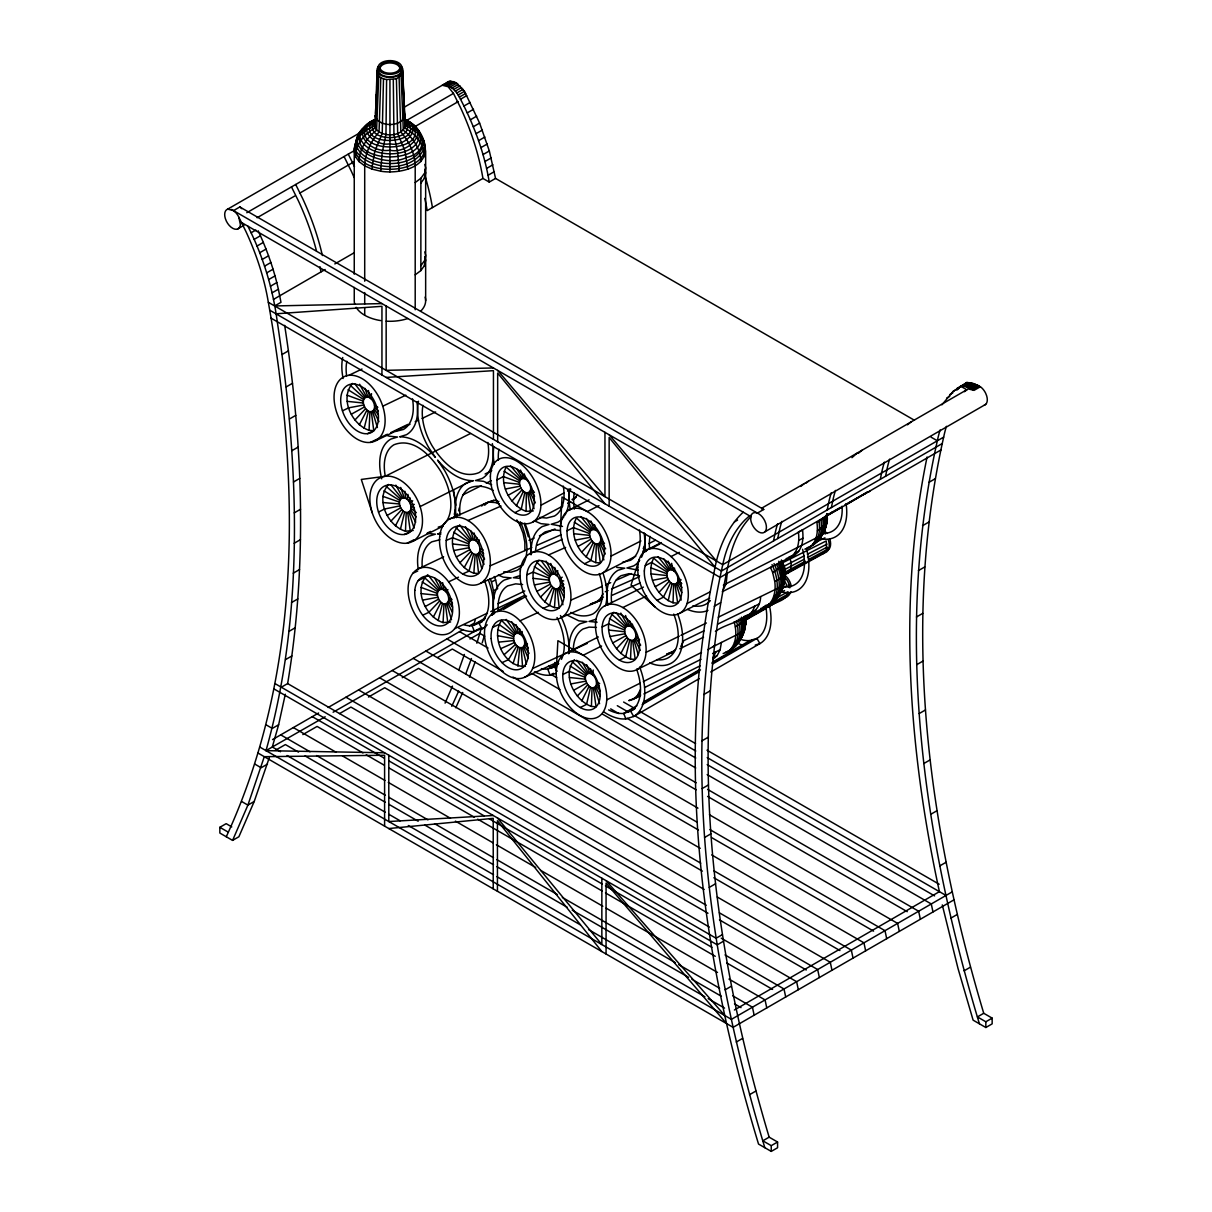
<?xml version="1.0" encoding="UTF-8"?>
<svg xmlns="http://www.w3.org/2000/svg" width="1212" height="1212" viewBox="0 0 1212 1212"><rect width="100%" height="100%" fill="white"/><g stroke="black" fill="none" stroke-linecap="round" stroke-linejoin="round"><path stroke-width="1.5" d="M384.598 752.788L266.004 750.652C305.136 611.348 298.849 463.454 277.26 321.725C272.912 288.517 263.049 256.08 247.884 226.205M281.32 687.234L287.638 683.583C307.378 565.125 303.061 443.698 284.653 325.361M376.69 87.219L377.462 70.402C375.538 75.811 382.219 78.992 386.598 79.537L385.961 134.38L382.144 152.909L380.704 171.195C397.415 174.149 428.654 168.498 425.033 145.955C423.336 133.941 414.837 123.2 403.46 118.912M533.325 510.919L526.084 511.358L526.341 492.86C520.539 491.724 515.691 478.649 523.857 478.482C529.674 479.619 534.522 492.693 526.341 492.86M383.492 78.795L382.234 133.487L374.856 151.182L372.175 166.377L372.099 169.135L380.704 171.195M525.447 666.312C504.51 667.979 490.239 637.012 501.586 620.423L514.842 634.043C510.919 639.118 517.009 650.753 523.478 646.95C527.402 641.86 521.312 630.24 514.842 634.043M597.683 544.158L600.379 562.974L595.759 562.595L596.304 544.037C590.38 542.855 585.85 529.659 594.062 529.523C599.985 530.704 604.515 543.9 596.304 544.037M674.978 584.335L677.675 603.152L673.054 602.758L673.599 584.214C667.66 583.033 663.146 569.837 671.357 569.701C677.281 570.867 681.811 584.078 673.599 584.214M380.81 77.613L379.038 132.078C370.781 141.334 364.979 153.318 364.706 165.862L364.706 281.214M593.41 687.962L596.062 706.793L591.426 706.414L592.032 687.855C586.078 686.659 581.624 673.433 589.85 673.311C595.804 674.493 600.258 687.719 592.032 687.855M413.201 530.477L405.475 531.204L406.217 512.54C399.824 511.509 395.779 497.935 404.247 497.859C410.641 498.874 414.701 512.464 406.217 512.54M378.75 76.068L376.584 130.229C366.872 137.683 359.282 149.061 359.025 161.59L364.706 165.862L372.099 169.135M632.679 640.572L635.194 659.434L630.543 659.055L631.285 640.466C625.271 639.254 620.998 625.968 629.24 625.862C635.27 627.058 639.527 640.36 631.285 640.466M764.833 1147.688C708.217 960.207 679.356 758.03 722.761 564.671A185.209 106.929 60 0 1 745.274 519.645L749.531 515.812M743.214 512.176C726.139 528.174 717.474 551.096 713.838 573.791C673.842 763.378 702.687 960.722 758.53 1144.052L771.256 1151.4L777.574 1147.749L777.574 1142.022L769.15 1137.159C713.777 951.738 686.219 751.985 729.079 561.02A185.209 106.929 60 0 1 750.501 517.115M979.417 1023.807C922.802 836.31 893.941 634.134 937.346 440.774A185.209 106.929 60 0 1 940.118 429.972M942.285 904.909L958.025 968.509L973.115 1020.156L985.841 1027.503L992.158 1023.867L992.158 1018.125L983.735 1013.277C928.362 827.857 900.804 628.104 943.663 437.138A185.209 106.929 60 0 1 946.421 426.321M375.493 113.398L376.356 94.703M377.462 74.265L375.038 128.078C381.568 137.441 401.657 137.547 405.384 125.775L402.445 70.402L402.702 76.008M371.326 411.822L373.766 430.684L369.069 430.336L369.918 411.716C363.782 410.535 359.676 397.142 367.978 397.051C374.099 398.233 378.22 411.625 369.918 411.716M377.023 72.326L375.038 128.078C364.509 133.653 355.616 144.258 355.464 156.621L359.025 161.59M450.622 621.998L443.077 622.604L443.986 603.955C437.79 602.788 433.775 589.335 442.107 589.259C448.304 590.426 452.318 603.879 443.986 603.955M560.489 526.993A35.709 21.831 63.1 0 1 599.698 522.887A35.709 21.831 63.1 0 1 597.016 574.821A35.709 21.831 63.1 0 1 560.489 526.993L562.035 497.011L587.275 511.585L599.016 505.631M556.247 670.736A35.709 21.937 63.4 0 1 595.562 666.57A35.709 21.937 63.4 0 1 592.668 718.625A35.709 21.937 63.4 0 1 556.247 670.736L557.914 640.678L583.169 655.253L601.606 646.026M476.543 554.626L478.588 573.534L473.862 573.2L475.119 554.52C468.892 553.248 465.226 539.734 473.528 539.704C479.755 540.991 483.421 554.49 475.119 554.52M557.141 589.002L559.202 607.909L554.475 607.576L555.717 588.911C549.506 587.638 545.809 574.124 554.111 574.094C560.338 575.367 564.019 588.88 555.717 588.911M674.251 571.367L674.539 568.095M592.744 674.978L593.213 670.039M781.528 560.171L783.331 564.444C787.997 572.125 781.392 578.609 774.71 581.26C776.422 591.865 773.18 606.591 760.727 608.454M517.872 666.115L519.721 647.738M632.134 627.528L632.497 624.21M370.887 398.718L371.508 393.673M713.11 646.617L735.835 635.255C743.501 632.149 747.986 623.832 745.425 615.681M804.829 549.127C819.297 544.642 828.523 528.75 827.145 513.949M445.031 590.911L445.471 587.532M723.14 653.541C737.229 649.208 746.88 633.921 745.304 619.408L744.789 622.286M783.694 578.366C785.452 590.35 775.786 600.849 766.257 606.667M407.262 499.465L408.005 494.375M557.005 575.776L557.747 570.625M476.422 541.385L476.922 537.946M520.357 479.588L506.131 467.029C498.026 483.391 509.752 505.222 526.084 511.358M226.265 836.75C303.167 670.387 299.985 479.285 268.337 302.318A185.209 106.929 60 0 0 245.824 231.295L238.885 217.296M590.502 530.659L576.427 517.948C567.943 534.189 579.245 556.49 595.759 562.595M673.054 602.758C656.54 596.668 645.238 574.352 653.722 558.126L667.797 570.837M722.246 591.744L794.511 555.126C802.692 549.687 803.723 538.87 802.526 529.932L798.329 532.053C799.935 541.915 797.754 556.141 786.209 558.565M824.705 530.144L825.827 523.66L825.417 516.297L816.949 522.63C818.145 531.568 817.115 542.385 808.934 547.809M827.402 518.478C826.736 530.871 818.873 543.627 807.086 547.809M574.382 659.782C561.52 674.63 574.503 700.445 591.426 706.414M712.853 659.449L717.201 655.54L720.125 649.738L721.428 642.466M727.261 652.223C736.911 645.557 737.093 632.013 734.139 621.756M734.548 642.527L741.911 636.482L743.107 629.71L741.532 617.15M768.999 606.879C774.544 601.561 787.391 601.243 787.952 591.789L773.241 599.804M613.863 612.242C600.819 626.998 613.484 653.101 630.543 659.055M715.413 631.407C730.033 620.62 759.969 619.832 760.651 596.592M782.24 589.123C784.831 579.806 782.891 569.837 778.755 561.262M784.634 574.867L823.933 553.308L826.614 549.778L826.251 540.946L781.725 563.216M745.501 616.893L742.714 622.014L735.411 626.968M927.074 457.015C897.516 600.41 908.576 749.44 939.406 891.653L734.396 1010.005M369.069 430.336C351.783 424.533 339.269 398.081 352.601 383.416M521.448 635.164L522.175 631.497M443.077 622.604C425.291 616.847 412.519 588.608 427.866 574.624M405.475 531.204C387.749 525.978 374.826 499.071 388.643 484.436M454.318 514.373L455.227 509.919M458.636 510.873L459.257 507.904M773.529 540.961L774.832 534.613A185.209 106.929 60 0 1 777.589 523.796M777.74 538.522L779.043 532.174A185.209 106.929 60 0 1 781.801 521.372M827.175 509.979L828.478 503.631A185.209 106.929 60 0 1 831.235 492.829M831.387 507.555L832.689 501.207A185.209 106.929 60 0 1 835.447 490.405M880.306 479.316L881.594 472.968A185.209 106.929 60 0 1 884.366 462.166M885.563 476.271L886.851 469.938A185.209 106.929 60 0 1 889.623 459.121M524.887 492.254L521.236 509.313L514.933 512.676M266.004 750.652L272.306 747.001L278.624 724.776L285.305 694.234M539.007 560.217C525.357 574.655 537.007 601.652 554.475 607.576M458.424 525.811C444.759 540.234 456.363 567.277 473.862 573.2M404.232 109.656L404.869 123.472L412.868 126.502L419.11 131.563C423.033 160.014 364.736 160.817 359.752 136.077L366.221 130.048L374.508 125.775L375.038 123.472L367.024 126.502L360.782 131.563C359.585 138.41 353.51 143.789 354.252 151.273L354.252 274.2M424.442 156.621C424.276 144.258 415.383 133.653 404.869 128.078L402.884 72.326M425.033 145.955C416.534 172.695 370.902 172.452 356.07 151.197C352.571 138.153 363.282 124.503 375.008 119.776C348.98 129.336 368.569 153.53 389.946 150.227C408.505 154.636 432.654 128.73 405.853 121.685C417.625 142.91 362.282 142.91 374.053 121.685L371.645 122.306C356.025 149.788 431.654 143.667 404.899 119.776C424.745 127.563 404.308 147.637 389.946 143.758C376.887 146.819 355.889 130.26 373.175 120.367M420.867 183.118L424.442 178.149L425.654 167.953L424.836 164.408M424.442 178.149L425.654 172.816L424.836 169.256M415.201 274.836L420.867 270.564L424.442 265.595L425.654 255.399L424.836 251.838M424.442 265.595L425.654 260.262L424.836 256.702M594.834 543.43L590.895 560.55L584.593 563.747M668.191 600.728L672.13 583.608M590.562 687.234L586.547 704.384L580.26 707.535M629.831 639.86L625.65 657.025L619.362 660.085M400.399 529.296L404.687 511.964M364.145 428.336L368.433 411.11M438.123 620.605L442.501 603.364M473.65 553.914L468.953 571.185L462.681 573.927M554.248 588.305L549.566 605.561L543.309 608.318M231.765 826.902L226.159 823.66L219.842 827.311L219.842 833.038L232.583 840.401L238.885 836.75L254.217 801.465L269.261 757.788M475.255 619.696L474.286 623.12L469.377 625.953M476.877 643.208L481.149 628.831M483.618 620.483L484.633 617.059M482.209 642.86L484.164 636.27M718.277 617.211L775.059 589.577C785.709 585.866 787.33 573.215 783.088 563.928L783.255 566.519M816.797 541.037C822.054 535.295 827.826 527.659 826.129 519.221M513.024 663.661L518.266 646.996M762.984 607.182C780.71 601.97 790.057 578.806 781.482 562.353M639.042 559.899L631.013 585.093L654.995 606.939M458.697 670.463L464.378 654.45M465.726 673.963L471.453 658.51M469.498 677.175L475.225 661.737M360.252 133.456L362.373 129.199L364.903 127.29M232.583 840.401L247.899 805.116L264.292 756.682L384.598 755.258L384.598 826.129M445.062 703.157L452.47 686.113M740.487 639.754L741.517 637.482M451.773 706.308L458.712 691.037M455.788 707.763L462.711 692.476M516.418 505.768L523.448 491.193M573.049 500.177L577.579 494.451M586.093 557.005L593.41 542.37M670.69 582.548L663.388 597.183L657.086 600.379M643.208 548.597L644.663 545.703M723.261 589.532L726.155 583.745L727.23 573.185M817.494 541.097L820.327 535.431L821.569 528.296L821.115 520.175M581.76 700.839L589.138 686.174M628.967 700.688L633.088 699.369L637.451 695.461L640.375 689.673M715.928 651.844L713.004 657.646L717.201 655.54M751.425 614.408L748.38 618.484L746.077 619.211L781.255 599.485M735.851 645.526C740.85 637.83 740.805 627.998 738.32 619.423M743.441 631.104L744.865 628.27M742.259 635.058L744.577 630.467M620.877 653.48L628.392 638.785M680.796 646.466L683.795 640.633L704.157 630.725M743.517 617.044L747.668 615.711L752.091 611.772L755.091 605.939M774.922 600.001C781.998 589.017 779.331 574.761 774.029 563.595M782.558 585.714L784.012 582.881M359.328 424.806L366.994 410.05M395.445 525.841L403.202 510.934M433.305 617.09L441.047 602.303M455.924 516.827L457.53 513.858M544.809 602L552.823 587.229M446.349 592.35L447.879 589.532M464.196 567.625L472.225 552.854M593.092 602.985L590.305 604.197L596.016 602.349L600.637 598.319L603.076 593.85M477.71 542.84L479.285 539.961M408.611 500.889L410.232 498.041M516.873 645.829L508.373 659.737L502.026 662.646M741.911 636.482L744.244 628.104L743.107 617.605M941.936 404.808L953.071 391.461L966.797 382.477L973.403 383.568L980.372 386.734A11.15 6.439 60 0 1 985.629 393.188L986.674 395.839A11.15 6.439 60 0 1 984.296 405.202M774.15 600.076L775.619 597.834M367.433 125.397L371.478 121.23L375.538 119.427M359.388 134.653L356.828 138.229L354.404 148.606C360.615 182.588 446.622 172.68 419.655 133.456M386.598 79.537L396.415 78.795L402.445 74.265M367.327 124.351C349.101 154.469 430.79 154.469 412.565 124.351M415.201 182.542L420.867 178.27L424.442 173.301M420.867 265.701L424.442 260.731M360.782 131.563C346.617 165.347 433.29 165.347 419.11 131.563M511.994 500.98L522.114 489.754M581.715 552.187L592.092 540.916M658.995 592.365L669.372 581.093M577.382 696.006L587.82 684.735M616.514 648.647L627.089 637.345M354.964 419.973L365.691 408.611M390.961 521.084L401.854 509.51M439.744 600.864L428.927 612.272L422.715 615.211M459.909 562.762L470.938 551.399M540.537 597.137L551.551 585.775M725.397 652.253C737.76 647.935 745.713 633.997 745.713 621.18M957.132 389.946L959.374 387.81L953.071 391.461M851.991 457.682L854.005 455.818M858.202 453.394L862.141 450.197M569.898 501.45L567.792 503.374L570.594 501.874M504.237 654.601L515.645 644.284M642.724 552.278L645.966 549.354L643.163 550.763M829.993 513.903L831.811 512.267M845.855 504.874L868.05 491.724L844.991 504.798M820.706 535.189L823.145 533.007M813.237 544.93L819.282 539.355L823.524 532.038L824.69 525.281L824.266 517.6M640.557 694.34L637.285 697.279L628.998 700.43M731.563 649.374C742.032 642.875 743.426 629.119 740.062 618.271M637.285 669.418L672.175 652.435L675.493 649.48M787.482 573.306C792.693 569.473 791.557 561.762 789.163 556.596M778.104 594.289L780.589 592.062M776.922 596.668C782.937 591.759 784.543 583.123 784.922 575.776M481.649 506.04L483.967 504.01L493.86 500.329L497.056 500.556M484.664 505.222L488.148 502.192L493.86 500.329M561.247 617.635L600.182 600.516L602.5 598.486M800.723 486.451L804.283 483.588M806.116 483.073L808.495 481.164M854.369 455.485L857.929 452.621M907.485 424.806L911.045 421.958M964.434 391.673L968.236 388.9L974.054 390.37L980.372 386.734M960.586 386.87L966.797 382.477M559.338 578.972L562.232 577.17M409.732 502.601L412.716 500.783M972.888 389.719L979.084 386.007L976.327 385.068M761.787 508.131L966.797 389.764L960.495 386.128L963.722 386.416L970.024 382.75M963.722 386.416L971.145 382.962M964.828 386.643L972.266 383.234M965.964 386.916L967.085 387.234L973.403 383.568M967.085 387.234L969.388 388.067L975.705 384.401M969.388 388.067L970.554 388.567L976.857 384.901M813.252 543.915L815.479 542.628L818.358 536.871L819.615 529.644L819.161 521.418M961.555 386.158L967.858 382.507M962.631 386.264L968.933 382.598M978.19 385.537L971.872 389.188L970.554 388.567M971.721 389.113L978.023 385.461M227.704 209.131L233.522 210.615A11.15 6.439 60 0 1 238.779 217.069L240.415 224.72A11.15 6.439 60 0 1 234.704 229.113A11.15 6.439 60 0 1 226.371 221.16L225.326 218.508A11.15 6.439 60 0 1 227.704 209.131L362.024 131.578M404.611 106.989L448.607 81.598L453.212 81.643L456.636 83.189L464.499 91.339L479.619 123.094L489.33 150.955L495.557 178.422L914.439 420.261M453.455 93.385L448.107 86.719L442.289 85.249L450.031 81.31M444.062 85.052L450.379 81.416L454.424 83.083M443.713 84.946L451.576 81.325M445.274 84.961L446.91 85.294L453.212 81.643M446.91 85.294L448.607 85.916L454.909 82.28M239.84 206.964L233.522 210.615L757.409 513.1L763.727 509.464L239.84 206.964A11.15 6.439 60 0 1 241.824 208.706M448.607 85.916L450.319 86.84L456.636 83.189M450.319 86.84L452.046 88.022L458.348 84.385M452.046 88.022L453.712 89.461L460.03 85.825M453.712 89.461L455.318 91.127L461.636 87.476M246.793 212.721L355.055 150.197M405.899 120.852L453.47 93.4L460.408 107.398A185.209 106.929 60 0 1 482.921 178.422L489.239 182.073L495.557 178.422M455.318 91.127L456.818 92.976L463.135 89.324M456.818 92.976L458.181 94.975L464.499 91.339M489.239 182.073C484.376 152.257 473.422 123.745 459.393 97.096L465.696 93.46M460.408 99.293L466.726 95.642M237.446 229.083L243.991 225.311M257.08 217.751L294.713 196.026M299.622 193.193L353.631 162.014M415.807 126.124L458.348 101.55A11.15 6.439 60 0 1 456.576 101.747M463.908 106.065L470.226 102.414M251.096 232.78L255.823 230.038M467.241 112.898L473.544 109.262M254.126 239.4L260.444 235.749L258.171 230.78M470.377 119.791L476.68 116.155M257.005 246.051L263.322 242.415L260.444 235.749M473.316 126.73L479.619 123.094M259.701 252.747L266.019 249.096L263.322 242.415M476.043 133.684L482.361 130.048M262.231 259.444L268.534 255.793L266.019 249.096M478.588 140.668L484.891 137.017M264.564 266.155L270.882 262.504L268.534 255.793M480.906 147.637L487.224 144.001M266.731 272.851L273.048 269.215L270.882 262.504M483.012 154.606L489.33 150.955M268.7 279.548L275.018 275.897L273.048 269.215M484.906 161.544L491.224 157.893M270.488 286.214L276.79 282.563L275.018 275.897M486.573 168.438L492.89 164.802M272.064 292.849L278.381 289.198L276.79 282.563M488.027 175.285L494.329 171.634M273.457 299.425L325.149 269.519M334.815 263.928L354.177 252.763M482.921 178.422L427.185 210.615A185.209 106.929 60 0 0 424.806 198.374M282.154 354.465L288.456 350.829M286.229 386.901L292.531 383.25M289.471 418.988L295.789 415.352M291.895 450.697L298.197 447.061M293.471 482.012L299.788 478.361M294.228 512.888L300.546 509.237M294.152 543.279L300.47 539.643M293.243 573.185L299.561 569.549M291.516 602.561L297.819 598.925M288.941 631.391L295.258 627.74M285.547 659.616L291.85 655.965M278.624 724.776L272.306 728.427L266.004 724.776M272.548 739.578L318.604 713.004M328.149 707.49L462.832 629.725M485.224 618.075L472.119 625.65A47.177 27.24 60 0 1 464.075 624.847M491.784 614.287L495.057 612.393M498.344 610.5L518.009 599.152M474.862 624.801L484.694 619.12M491.254 615.332L494.541 613.439M497.814 611.545L520.766 598.304M482.3 621.62L472.119 625.65L474.362 631.467L485.497 627.149M503.616 609.318L526.569 596.062M477.649 629.573L474.362 631.467A53.555 30.921 60 0 1 458.727 628.119M267.473 764.105L261.156 767.757L254.853 764.105M956.662 388.613L962.979 384.977M949.693 394.642L952.859 392.824M946.572 398.172L949.723 396.354M734.427 521.902L737.578 520.084M254.217 801.465L247.899 805.116L241.597 801.465M764.833 531.871L985.735 404.338M943.663 437.138L722.761 564.671L268.337 302.318M557.55 663.358L547.718 669.039A46.798 27.028 60 0 1 541.385 668.63M550.172 668.282L558.368 663.54M942.36 443.486L721.458 571.019L269.64 310.151M553.384 673.296L550.112 675.19A53.555 30.921 60 0 1 534.462 671.857M941.057 449.894L720.155 577.427L270.943 318.074M714.262 606.288L720.579 602.637M928.846 482.391L935.164 478.755M707.929 649.617L714.247 645.966M922.514 525.72L928.831 522.084M731.624 648.329L733.836 647.041C738.896 639.239 738.85 629.27 736.351 620.589M636.83 705.854L623.71 713.429A47.541 27.452 60 0 1 608.651 709.884M643.39 702.081L699.127 669.903M712.232 662.328L749.94 640.557L756.909 638.406A47.541 27.452 60 0 0 765.605 605.939M626.755 712.489L634.952 707.763M643.148 703.036L700.521 669.903M712.005 663.282L752.985 639.618M633.952 709.384L623.71 713.429L625.846 718.913L633.679 716.489L699.263 678.629M642.148 704.657L699.521 671.539M712.641 663.964L756.909 638.406L759.909 643.617L710.732 672.009M703.793 694.521L710.111 690.885M918.378 570.64L924.695 566.989M701.854 740.896L708.156 737.26M916.439 616.999L922.741 613.363M702.112 788.588L708.429 784.952M916.696 664.706L923.014 661.055M704.581 837.477L710.899 833.826M919.166 713.58L925.483 709.944M709.247 887.411L715.55 883.76M923.832 763.515L930.149 759.879M722.397 934.603L716.095 938.239L275.003 683.583M930.68 814.358L936.997 810.707M723.549 941.194L717.246 944.83L273.851 688.855M725.109 989.84L731.412 986.189M939.694 865.944L945.996 862.308M952.299 891.82L731.412 1019.353L259.701 747.001M954.011 899.819L733.108 1027.352L257.989 753.031M736.26 1042.047L742.562 1038.396M950.844 918.151L957.147 914.515M749.516 1094.709L755.818 1091.073M964.101 970.827L970.403 967.176M769.15 1137.159L762.848 1140.81L771.256 1145.658L777.574 1142.022M983.735 1013.277L977.433 1016.913L985.841 1021.777L992.158 1018.125M325.164 716.777L272.306 747.001L280.502 751.728M333.118 712.232L480.103 628.18M275.533 750.213L285.396 744.577L298.516 752.137M302.833 734.593L317.105 726.427L362.979 752.925M339.527 713.595L350.904 707.081L707.99 913.242M368.463 697.036L384.719 687.734L702.384 871.14M402.278 677.69L418.534 668.388L698.445 829.993M437.714 657.419L452.349 649.041L696.158 789.815M469.953 638.966L479.816 633.331L484.724 636.164M827.16 515.524L841.098 507.586M508.237 495.253L520.993 488.042M827.705 514.63L840.507 507.373M744.107 620.877L765.817 608.651M817.418 530.886L825.827 523.66L826.266 514.994M770.68 602.728L772.908 601.485C780.073 590.35 777.377 575.897 772.014 564.58M387.234 515.358L400.748 507.783M578.018 546.43L590.986 539.188M655.313 586.608L668.282 579.366M744.547 620.014L786.437 596.531M573.715 690.249L586.714 683.007M612.878 642.86L625.998 635.603M773.68 596.895L781.043 590.986C783.558 581.851 782.043 572.019 778.089 563.519M744.395 618.317L766.181 606.242M769.453 604.424L787.482 594.425M351.328 414.201L364.6 406.868M425.306 606.485L438.653 599.122M785.103 573.973L825.539 551.884M456.394 556.914L469.892 549.642M537.022 591.304L550.49 584.032M783.558 573.003L805.329 561.262M808.601 559.49L826.614 549.778M496.965 479.937A26.406 15.817 61.9 0 1 525.599 477.089A26.406 15.817 61.9 0 1 524.357 515.115A26.406 15.817 61.9 0 1 496.965 479.937L503.283 476.574L519.509 482.437M540.885 505.283L564.201 492.86M567.534 491.087L570.867 489.315M572.003 499.541L576.2 497.299M532.81 522.008L562.792 506.04M784.149 569.852L804.238 559.232M807.51 557.505L827.114 547.127M777.983 594.001L784.528 590.532M783.997 566.277L804.101 555.914M807.374 554.232L826.993 544.112M783.755 587.335L787.042 585.654L783.906 579.73M568.973 510.055L589.093 499.859M567.064 530.78A26.406 16.15 63.1 0 1 596.062 527.75A26.406 16.15 63.1 0 1 594.077 566.171A26.406 16.15 63.1 0 1 567.064 530.78L573.367 527.599L589.593 533.553M610.984 556.141L640.921 540.961M648.859 543.582L655.495 540.204M646.269 550.233L661.358 542.582M602.5 573.079L635.77 556.217M643.299 552.399L646.617 550.718M651.601 548.203L659.889 543.991M645.284 565.595L651.586 562.398L667.161 572.109M671.054 556.55L679.371 552.339M798.799 540.31L802.995 538.189M687.007 603.576L710.308 591.774M723.352 585.169L818.358 536.871L822.054 533.81L823.266 526.841L822.827 518.903M794.648 553.354L798.844 551.233M679.78 613.257L709.732 598.077M774.71 581.26L772.665 572.518L782.922 565.746L781.301 560.338M470.423 433.548L385.204 476.301L361.297 479.437L372.266 512.873M378.492 512.055L384.522 509.025L399.93 505.889M420.094 506.601L471.816 480.649M485.103 473.983L491.754 470.65M462.939 494.89L481.27 485.679M486.27 483.179L491.284 480.664M404.308 534.477A26.406 17.286 63.4 0 0 407.444 495.36A26.406 17.286 63.4 0 0 376.811 499.374A26.406 17.286 63.4 0 0 404.308 534.477L410.338 531.447L407.671 512.615M407.156 543.173A35.709 23.361 63.4 0 0 411.413 490.299A35.709 23.361 63.4 0 0 369.978 495.738A35.709 23.361 63.4 0 0 407.156 543.173L413.853 539.825M427.23 533.113L430.578 531.432M412.974 541.219L443.092 526.114M564.822 653.753L598.364 636.967M562.822 674.523A26.406 16.226 63.4 0 1 591.895 671.448A26.406 16.226 63.4 0 1 589.759 709.944A26.406 16.226 63.4 0 1 562.822 674.523L569.125 671.372L585.335 677.341M606.742 699.885L639.997 683.235M643.33 681.568L701.49 652.45M644.572 687.568L700.99 659.328M712.611 653.51L720.125 649.738M637.451 695.461L640.254 694.067M633.088 699.369L640.603 695.612M643.92 693.946L700.354 665.706M604.379 606.091L643.42 587.093M622.817 607.545L646.572 595.986M602.152 626.968A26.406 16.392 64.1 0 1 631.437 623.786A26.406 16.392 64.1 0 1 628.892 662.494A26.406 16.392 64.1 0 1 602.152 626.968L608.454 623.907L624.665 629.922M646.072 652.329L679.311 636.164M680.977 635.346L706.399 622.983M717.746 624.119L759.288 603.909M752.091 611.772L756.288 609.727M669.433 652.859L666.63 654.222L672.175 652.435M679.765 648.753L703.536 637.179M813.403 543.43L824.948 537.84M348.844 375.341L362.024 369.024M342.451 410.838L348.692 407.838L363.812 404.975M382.75 406.217L405.823 395.157M367.524 433.669A26.406 16.68 64.4 0 0 370.448 394.779A26.406 16.68 64.4 0 0 340.769 398.172A26.406 16.68 64.4 0 0 367.524 433.669L373.766 430.684M370.327 442.41A35.709 22.558 64.4 0 0 374.281 389.81A35.709 22.558 64.4 0 0 334.148 394.4A35.709 22.558 64.4 0 0 370.327 442.41L387.385 434.229M390.794 432.593L407.838 424.412M375.962 440.577L410.065 424.215M415.171 421.761L418.579 420.125M422.003 418.488L435.638 411.944M417.413 569.307L443.637 556.838M412.837 573.337L417.761 570.988M418.276 580.548L424.488 577.594L438.411 590.471M448.622 581.851A35.709 22.786 64.6 0 1 444.38 634.618A35.709 22.786 64.6 0 1 408.186 586.638A35.709 22.786 64.6 0 1 448.622 581.851L458.469 577.185M493.693 599.061L493.466 590.683L491.496 581.912L495.632 579.942L494.223 576.503M493.466 590.683L497.602 588.714L495.632 579.942M498.011 603.697L524.796 590.941M454.621 628.74L487.406 613.136M490.754 611.545L524.932 595.289M492.693 627.346L499.026 624.438L514.085 635.24M558.55 661.691L524.372 677.387A35.709 22.286 65.3 0 1 484.633 636.376A35.709 22.286 65.3 0 1 519.978 620.817L538.386 612.363M532.598 668.539L563.353 654.404M568.489 652.056L587.275 643.42M500.904 648.587L514.645 642.481M369.963 122.367L375.811 119.761M371.736 122.367C331.694 144.258 383.068 169.801 406.565 157.439C432.093 151.818 422.609 125.79 404.369 119.427M529.78 553.642L562.323 539.325M548.506 554.96L565.64 547.43M526.841 574.852A26.406 16.938 66.3 0 1 556.762 571.382A26.406 16.938 66.3 0 1 552.945 610.666A26.406 16.938 66.3 0 1 526.841 574.852L533.113 572.094L549.324 578.275M570.761 600.213L602.212 586.381M605.515 584.926L610.697 582.654M615.878 580.381L631.407 573.549M605.273 591.759L608.06 590.532M611.53 589.017L639.239 576.821M600.637 598.319L603.424 597.092M612.318 595.183L640.027 583.002M449.213 519.221L488.148 502.192M489.678 502.162L496.072 502.601L498.859 501.389M467.953 520.539L501.056 506.055M446.243 540.446A26.406 16.968 66.4 0 1 476.195 536.961A26.406 16.968 66.4 0 1 472.316 576.276A26.406 16.968 66.4 0 1 446.243 540.446L452.515 537.704L468.726 543.885M516.827 519.887L519.675 524.629L522.448 523.402M529.023 540.325L534.219 538.052M539.416 535.78L554.99 528.962M490.163 565.807L531.826 547.582M536.992 545.309L561.141 534.75M480.634 583.245L523.448 564.504M594.486 602.364L600.182 600.516M821.933 553.96L823.933 553.308M782.861 598.577L784.846 597.94M765.12 605.621C783.376 601.561 783.74 578.003 776.528 564.353M746.319 615.454L751.864 613.681M670.827 652.177L673.599 651.283M864.504 493.769L866.489 493.132M790.406 556.429L794.511 555.126M395.43 431.487L403.445 429.457A47.495 27.422 60 0 0 412.489 398.839M438.183 527.159L441.107 526.25A47.071 27.179 60 0 0 441.107 471.907C431.517 456.363 413.822 436.971 394.036 444.728A47.071 27.179 60 0 0 385.083 475.059M440.956 532.916L437.562 533.962L440.789 534.28M439.804 539.779L431.851 541.809A47.177 27.24 60 0 0 422.2 566.822M520.084 575.594L513.297 577.7L519.751 578.336M622.498 562.307L630.452 560.292A47.101 27.194 60 0 0 639.421 529.932M595.819 619.317L589.032 621.423L597.107 622.226M558.702 663.494A46.798 27.028 60 0 1 554.566 666.918L547.718 669.039L550.112 675.19L556.384 673.251M755.212 645.072L759.909 643.617A53.555 30.921 60 0 0 768.999 603.894M505.419 488.997L520.145 486.163M422.67 600.122L437.865 597.213M575.291 540.128L590.168 537.31M652.586 580.306L667.448 577.488M571.003 683.932L585.911 681.114M610.212 636.527L625.195 633.709M453.894 550.506L469.135 547.718M534.507 584.881L549.733 582.108M450.379 81.416L448.607 81.598A11.15 6.439 60 0 0 447.167 82.461M498.602 642.133L513.949 640.557M388.794 828.553L493.223 818.342L493.223 888.851M275.942 313.802L381.947 306.318L381.947 374.993M386.158 377.432L493.451 370.66L493.451 439.365M493.223 815.494L388.794 821.539L388.794 755.212M381.947 303.591L274.654 305.954L280.972 302.318L278.381 289.198M493.451 367.963L386.158 370.327L386.158 306.03M410.535 504.495L414.277 504.45M560.095 580.896L563.686 580.896M383.022 502.556L399.475 503.95M539.688 517.372L546.567 518.054L554.429 516.054A46.51 26.861 60 0 0 563.277 486.088M560.368 530.538L553.323 529.841L545.324 531.871A47.419 27.376 60 0 0 535.553 551.596M427.366 533.386L435.441 534.189L428.654 536.28A53.555 30.921 60 0 0 418.231 569.322M616.711 567.398L624.786 568.201L617.999 570.291A53.555 30.921 60 0 0 607.863 605.091M503.753 571.852L511.146 572.155L517.039 570.337A47.48 27.406 60 0 0 520.312 521.796M522.599 584.532L515.676 583.851L507.767 585.85A46.798 27.028 60 0 0 498.208 610.681M596.44 627.422L589.047 627.119L583.139 628.952A47.541 27.452 60 0 0 573.291 650.708M503.722 482.618L519.645 484.255M421.231 593.622L437.441 595.274M347.223 401.354L363.373 403.02M573.7 533.704L589.683 535.386M650.995 573.882L666.979 575.548M569.428 677.493L585.441 679.174M608.712 630.058L624.741 631.77M452.576 543.946L468.741 545.764M533.174 578.336L549.339 580.139M497.496 635.679L513.615 638.618M761.742 508.949L763.727 509.464M382.84 496.359L399.43 502.086M650.647 567.777L666.873 573.73M421.049 587.426L437.38 593.41M347.011 395.173L363.312 401.172M496.072 502.601L499.389 503.965M491.663 484.8L483.497 481.315L475.422 480.528L482.209 478.422A53.555 30.921 60 0 0 492.345 443.622M493.299 490.451C486.073 486.421 477.301 484.482 469.559 488.103A47.48 27.406 60 0 0 460.015 515.055M562.504 526.432L551.157 524.251L557.944 522.16A53.555 30.921 60 0 0 563.959 516.57M534.431 520.887L540.976 523.675L549.051 524.463L542.264 526.569A53.555 30.921 60 0 0 531.28 554.399M638.239 570.17L626.892 567.973L633.679 565.883A53.555 30.921 60 0 0 639.709 560.292M639.572 575.821L629.104 573.655L621.12 575.685A47.329 27.331 60 0 0 611.59 602.561M410.989 506.449L414.459 507.919M498.208 575.033L503.101 577.109L511.176 577.912L504.389 580.003A53.555 30.921 60 0 0 493.966 613.045M570.776 612.408C577.488 616.181 585.669 617.241 592.744 614.014A47.419 27.376 60 0 0 599.243 573.579M409.944 122.367L404.096 119.761L405.05 120.988M497.632 629.634L513.661 636.8M479.907 548.475L483.209 549.99M560.489 582.866L563.792 584.381M448.652 597.94L451.985 599.47M374.523 405.732L377.826 407.293M596.44 681.977L599.682 683.583M231.462 209.449L235.098 211.524M677.962 578.351L681.205 579.972M931.028 437.138L937.346 440.774M241.582 222.553L750.834 516.57M554.929 662.388L558.202 664.282M623.604 702.036L635.058 708.656M639.966 711.474L695.552 743.577M706.99 750.183L939.164 884.23M548.627 666.039L551.899 667.933M617.302 705.687L628.74 712.292M635.285 716.065L695.779 751.001M707.217 757.606L945.996 895.456M551.793 674.887L556.702 677.72M610.681 708.884L618.862 713.61M627.043 718.322L695.749 758M707.202 764.605L934.603 895.895M459.56 631.619L488.057 648.072M532.204 673.569L560.005 689.613M602.515 714.156L695.733 767.969M707.172 774.589L931.27 903.955L932.982 911.954M446.94 638.906L503.177 671.372M512.979 677.038L696.158 782.801M707.611 789.406L918.651 911.242L920.347 919.241M707.611 796.42L907.243 911.682M425.897 651.056L697.976 808.146M709.429 814.752L897.607 923.392L899.319 931.392M413.277 658.343L696.779 822.024M709.868 829.584L884.987 930.68L886.699 938.679M711.535 837.553L873.579 931.119M392.233 670.494L700.248 848.324M711.702 854.93L863.944 942.83L865.656 950.829M379.614 677.781L700.703 863.156M713.792 870.716L851.324 950.117L853.036 958.116M713.838 877.761L839.916 950.541M358.57 689.916L704.187 889.457M717.277 897.016L830.281 962.267L831.993 970.267M345.95 697.203L706.278 905.243M719.383 912.803L817.661 969.555L819.373 977.554M719.443 919.863L806.253 969.979M287.638 683.583L709.308 927.044M721.246 938.179L796.617 981.69L798.329 989.689M312.287 716.64L384.325 758.227M389.249 761.075L484.239 815.918M489.148 818.751L602.167 884.002M605.439 885.881L711.898 947.345M725.003 954.92L783.997 988.977L785.709 996.991M366.251 754.818L384.28 765.211M389.188 768.06L474.392 817.252M477.664 819.145L602.197 891.032M605.47 892.926L715.247 956.298M726.715 962.919L772.589 989.416M293.349 727.579L335.83 752.091M342.39 755.879L384.977 780.467M388.249 782.361L450.5 818.297M455.409 821.13L493.087 842.885M496.375 844.779L535.689 867.474M540.597 870.322L602.849 906.258M606.121 908.152L717.519 972.463M728.988 979.084L765.06 999.915L766.772 1007.914M280.729 734.866L310.045 751.788M316.605 755.561L385.416 795.299M388.688 797.193L428.003 819.888M434.563 823.675L493.542 857.717M496.814 859.611L557.444 894.607M562.353 897.456L675.402 962.722M678.675 964.616L719.64 988.265M732.745 995.825L752.44 1007.202L754.152 1015.202M305.076 755.924L385.386 802.299M388.658 804.192L418.155 821.221M424.715 825.008L493.557 864.747M496.829 866.641L567.307 907.333M572.231 910.167L688.598 977.357M691.87 979.251L721.367 996.279M734.487 1003.839L741.032 1007.626M287.062 755.515L385.371 812.282M388.658 814.176L400.127 820.797M408.308 825.523L493.526 874.716M496.799 876.609L580.366 924.862M588.562 929.589L704.899 996.764M708.187 998.658L724.564 1008.111M219.842 827.311L228.265 832.159M524.705 642.375L527.508 644.042M383.962 490.86L399.763 500.45M504.101 471.256L519.751 480.846M574.291 522.22L589.865 531.932M570.079 665.979L585.623 675.735M348.086 389.734L363.63 399.536M422.17 581.957L437.714 591.774M609.469 618.499L624.968 628.301M534.325 566.595L549.687 576.624M453.727 532.204L469.089 542.234M566.246 614.635L578.836 620.832L586.926 621.635L580.124 623.741A53.555 30.921 60 0 0 569.276 653.283M415.004 127.29L417.534 129.199M416.08 129.245L418.716 131.229M411.035 508.298L416.322 512.676M448.713 599.804L452.5 603.152M374.584 407.596L378.356 410.959M560.52 584.729L564.247 588.078M479.922 550.354L483.649 553.687M386.34 486.451L400.475 499.117M572.246 661.707L586.275 674.448M635.861 636.391L639.588 639.8M611.681 614.181L625.634 627.013M596.531 683.81L599.016 686.083M678.069 580.184L681.795 583.608M600.773 540.007L604.5 543.446M350.374 385.386L364.312 398.233M530.704 488.906L534.416 492.36M536.719 562.201L550.399 575.306M456.136 527.796L469.817 540.916M524.66 644.193L528.296 647.965M606.061 880.639L724.806 1015.535M726.549 1023.564L606.061 883.124L606.061 953.995M609.151 434.775L716.443 561.02M497.662 370.402L604.955 496.647L604.955 432.351M510.464 465.65L521.296 478.725M497.435 817.933L601.849 944.542L601.849 878.215M604.955 503.753L497.662 373.099L497.662 441.804M715.156 567.367L609.151 437.502L609.151 506.177M658.116 556.717L668.751 569.973M580.821 516.539L591.471 529.795M601.849 951.556L497.435 820.766L497.435 891.274M576.639 660.282L587.244 673.584M390.961 484.891L401.505 498.208M616.12 612.757L626.619 626.134M354.874 383.931L365.312 397.354M410.701 509.949L416.125 516.948M429.018 576.109L439.426 589.577M541.264 560.732L551.43 574.412M459.575 524.811L470.847 540.022M448.379 601.44L452.53 607.106M374.266 409.217L378.386 414.913M530.447 490.496L534.613 496.253M677.796 581.79L681.917 587.532M600.501 541.628L605.652 548.794M596.243 685.416L600.364 691.158M635.558 638.012L640.678 645.163M411.307 123.745L412.474 125.397M560.156 586.381L564.201 592.062M479.558 552.005L484.603 559.096M506.192 619.423L515.903 633.285M784.77 571.443L783.603 568.019L783.785 572.291M524.251 645.738L529.083 653.374M516.933 469.105L522.493 478.361M554.566 666.918L557.111 671.312M663.676 558.641L669.978 569.579M586.381 518.463L592.683 529.402M458.181 94.975L459.393 97.096M582.214 662.222L588.456 673.19M620.817 613.105L627.846 625.74M395.839 485.133L402.793 497.784M359.616 384.249L366.554 396.945M434.653 578.018L440.683 589.168M546.021 561.08L552.687 574.003M409.989 511.267L415.671 522.266M465.453 526.675L472.104 539.613M348.283 154.136L354.465 166.559M344.072 156.56L351.01 170.559A185.209 106.929 60 0 1 354.207 177.649M295.698 184.497L302.621 198.495A185.209 106.929 60 0 1 322.377 255.52M291.486 186.921L298.425 200.919A185.209 106.929 60 0 1 316.453 250.869M529.841 491.754L535.386 502.889M677.144 583.078L681.811 592.623M599.864 542.9L605.303 554.035M447.682 602.743L452.303 612.242M595.607 686.704L600.243 696.249M511.737 621.801L517.191 633.012M373.569 410.52L378.962 421.625M634.891 639.3L640.254 650.435M559.429 587.699L563.883 597.213M478.831 553.323L484.012 564.413M780.437 562.171L783.997 573.912L784.285 580.942M770.499 567.383L772.665 572.518M523.478 646.95L528.326 658.51M490.087 578.472L491.496 581.912M520.493 470.074L523.857 478.482M524.523 524.538L528.311 536.78M519.675 524.629L523.054 533.295L524.841 542.158L524.917 550.596M668.16 561.171L671.357 569.701M590.865 520.993L594.062 529.523M586.684 664.737L589.85 673.311M625.543 615.499L629.24 625.862M364.979 388.37L367.978 397.051M400.717 487.436L404.247 497.859M439.153 580.533L442.107 589.259M528.902 492.617L534.068 508.707M408.959 512.176L414.065 528.22M550.763 563.489L554.111 574.094M470.741 530.856L473.528 539.704M676.19 583.942L681.174 600.061M598.895 543.764L603.879 559.883M594.637 687.568L599.576 703.702M633.921 640.178L638.209 654.525M446.667 603.637L451.485 619.756M372.569 411.413L377.402 427.533M516.115 624.665L518.6 633.255M558.399 588.593L562.929 604.743M477.801 554.217L481.8 568.579M744.001 616.484L745.077 626.422M522.417 647.708L526.432 664.176M453.561 489.815L455.788 505.283M424.836 147.728L425.654 151.273L425.654 300.682M404.399 113.398C405.656 127.457 378.008 128.169 374.993 115.64M404.869 123.472L405.384 125.775C414.11 129.093 423.352 136.092 424.442 145.94M355.464 156.621L354.252 151.273L355.616 143.289C361.843 170.771 422.473 170.65 423.836 140.713M524.326 473.953L525.311 479.088M671.645 563.338L672.812 570.307M594.637 524.902L595.531 530.129M590.456 668.66L591.304 673.917M527.72 492.981L530.659 511.767M629.907 621.165L630.71 626.468M368.478 390.537L369.448 397.657M442.668 582.699L443.592 589.85M445.41 604.046L447.819 622.923M404.899 491.284L405.778 498.42M554.793 567.443L555.581 574.7M474.21 533.053L474.998 540.31M519.645 628.831L520.054 633.982M521.145 647.981L522.599 666.918M826.811 513.691L827.175 520.236M745.138 616.135L745.607 624.695M420.867 161.59C420.609 149.061 413.034 137.683 403.323 130.229L401.142 76.068M402.96 81.613L403.808 100.308M784.3 569.11L784.437 572.382M399.096 77.613L400.869 132.078C409.111 141.334 414.913 153.318 415.201 165.862L415.201 309.742M407.808 169.135L405.05 151.182L397.672 133.487L396.415 78.795M399.187 171.195L397.763 152.909L393.945 134.38L393.294 79.537M985.841 1021.777L985.841 1027.503M771.256 1145.658L771.256 1151.4M420.867 178.27L420.867 270.564M389.946 79.795L389.946 171.892M364.706 292.562L364.706 303.909M364.706 307.696L364.706 315.256M354.252 287.441L354.252 300.682A35.709 20.619 0 0 0 354.798 304.257M424.957 175.801A185.209 106.929 60 0 1 432.442 207.57M320.013 266.731A185.209 106.929 60 0 1 320.938 271.942M870.155 490.663A12.923 7.908 63.1 0 1 868.58 492.072M824.993 531.341A11.908 7.393 64.1 0 1 826.948 533.507M829.796 538.976A11.908 7.393 64.1 0 1 827.66 550.354M828.023 548.127A11.908 7.393 64.1 0 1 827.023 550.066M823.13 531.629A12.923 8.029 64.1 0 1 825.266 533.992M828.357 539.931A12.923 8.029 64.1 0 1 824.024 552.945M785.724 576.003A11.908 7.317 63.4 0 1 791.284 586.517M790.997 591.698A11.908 7.317 63.4 0 1 786.739 595.516M788.482 584.669A11.908 7.317 63.4 0 1 789.194 587.562M786.012 578.685A12.923 7.939 63.4 0 1 789.906 587.744M789.588 593.38A12.923 7.939 63.4 0 1 784.967 597.531M425.109 297.091A35.709 20.619 0 0 1 420.867 310.984M407.808 318.529A35.709 20.619 0 0 1 386.219 321.18M380.704 320.589A35.709 20.619 0 0 1 356.146 307.303M401.854 69.902A11.908 6.878 0 0 1 388.401 76.72A11.908 6.878 0 0 1 378.462 68.114M401.142 66.175A12.923 7.469 0 0 1 389.946 77.371A12.923 7.469 0 0 1 378.75 66.175M381.325 71.569A9.969 5.757 0 0 1 389.946 62.933A9.969 5.757 0 0 1 398.581 71.569M519.978 620.817A35.709 22.286 65.3 0 1 524.372 677.387M677.569 613.742A53.555 30.921 60 0 1 649.723 662.873M636.618 669.13A47.541 27.452 60 0 1 630.679 711.277L633.679 716.489A53.555 30.921 60 0 0 639.709 667.191M488.224 579.73A53.555 30.921 60 0 1 492.011 615.09M487.194 624.801A53.555 30.921 60 0 1 482.209 629.043L479.028 623.513A47.177 27.24 60 0 0 484.315 580.078M806.45 548.854A53.555 30.921 60 0 1 780.801 591.683M557.05 617.499A46.798 27.028 60 0 1 561.398 659.389M742.941 645.132A53.555 30.921 60 0 1 738.078 643.451M625.846 718.913A53.555 30.921 60 0 1 604.091 712.095M707.99 610.348A53.555 30.921 60 0 1 687.583 609.439M645.723 551.657A53.555 30.921 60 0 1 645.36 534.098M494.254 464.196A53.555 30.921 60 0 1 493.875 446.637M568.383 489.118A53.555 30.921 60 0 1 564.913 515.115M386.28 435.184A53.555 30.921 60 0 0 389.507 436.214L397.581 437.017L390.794 439.108A53.555 30.921 60 0 0 381.704 478.831M343.117 378.523A53.555 30.921 60 0 1 342.723 357.51M416.898 401.657A53.555 30.921 60 0 1 406.474 434.699L399.687 436.79C414.292 436.805 426.366 446.94 435.441 457.439L428.654 447.501A53.555 30.921 60 0 1 418.473 401.233M560.444 615.544A53.555 30.921 60 0 1 568.716 653.768M710.353 600.591A47.132 27.209 60 0 1 692.931 605.758M649.602 549.172A47.132 27.209 60 0 1 650.056 536.401M603 573.2A53.555 30.921 60 0 1 605.621 605.379M454.152 517.933A53.555 30.921 60 0 0 444.349 470.029L437.562 460.09C446.637 470.604 458.712 480.74 473.316 480.74L466.529 482.846A53.555 30.921 60 0 0 456.394 517.645M498.405 460.151A46.51 26.861 60 0 1 498.996 449.288M673.751 614.075A47.329 27.331 60 0 1 656.768 659.676M749.94 640.557A47.541 27.452 60 0 1 741.835 639.754M846.082 503.692A53.555 30.921 60 0 1 818.676 538.249M524.796 523.114A53.555 30.921 60 0 1 531.023 554.793M570.337 509.707A53.555 30.921 60 0 1 569.943 488.678M644.117 532.841A53.555 30.921 60 0 1 641.496 557.262M422.988 405.338A46.92 27.088 60 0 0 431.972 445.592C441.532 461.09 459.166 480.422 478.892 472.68A46.92 27.088 60 0 0 487.83 442.441M346.632 375.978A47.495 27.422 60 0 1 346.859 361.282M842.067 506.177A47.132 27.209 60 0 1 822.433 533.325M802.586 549.278A47.329 27.331 60 0 1 782.997 586.79M574.397 509.07A47.101 27.194 60 0 1 574.337 492.693M751.198 515.145L750.713 519.539A11.15 6.439 60 0 0 760.651 532.765A11.15 6.439 60 0 0 765.787 523.372L764.727 520.721A11.15 6.439 60 0 0 752.213 513.661L751.198 515.145M974.539 383.946L968.236 387.628L974.539 383.946M490.39 476.134A35.709 21.392 61.9 0 0 527.432 523.705A35.709 21.392 61.9 0 0 529.099 472.286A35.709 21.392 61.9 0 0 490.39 476.134M637.785 567.171A35.709 21.831 63.1 0 0 674.311 614.999A35.709 21.831 63.1 0 0 676.978 563.065A35.709 21.831 63.1 0 0 637.785 567.171M644.345 570.958A26.406 16.15 63.1 0 0 671.372 606.348A26.406 16.15 63.1 0 0 673.342 567.928A26.406 16.15 63.1 0 0 644.345 570.958M595.577 623.18A35.709 22.164 64.1 0 0 631.74 671.19A35.709 22.164 64.1 0 0 635.164 618.877A35.709 22.164 64.1 0 0 595.577 623.18M520.266 571.064A35.709 22.907 66.3 0 0 555.55 619.483A35.709 22.907 66.3 0 0 560.732 566.352A35.709 22.907 66.3 0 0 520.266 571.064M384.007 73.417A11.908 6.878 0 0 0 401.854 67.478A11.908 6.878 0 0 0 384.007 61.524A11.908 6.878 0 0 0 384.007 73.417M382.901 71.538A9.969 5.757 0 0 0 399.566 68.963A9.969 5.757 0 0 0 387.37 61.918A9.969 5.757 0 0 0 382.901 71.538M439.683 536.658A35.709 22.937 66.4 0 0 474.922 585.093A35.709 22.937 66.4 0 0 480.179 531.932A35.709 22.937 66.4 0 0 439.683 536.658M491.148 638.588A26.406 16.483 65.3 0 0 520.539 668.918A26.406 16.483 65.3 0 0 517.282 627.074A26.406 16.483 65.3 0 0 491.148 638.588M414.837 590.38A26.406 16.847 64.6 0 0 441.607 625.877A26.406 16.847 64.6 0 0 444.743 586.85A26.406 16.847 64.6 0 0 414.837 590.38"/></g></svg>
